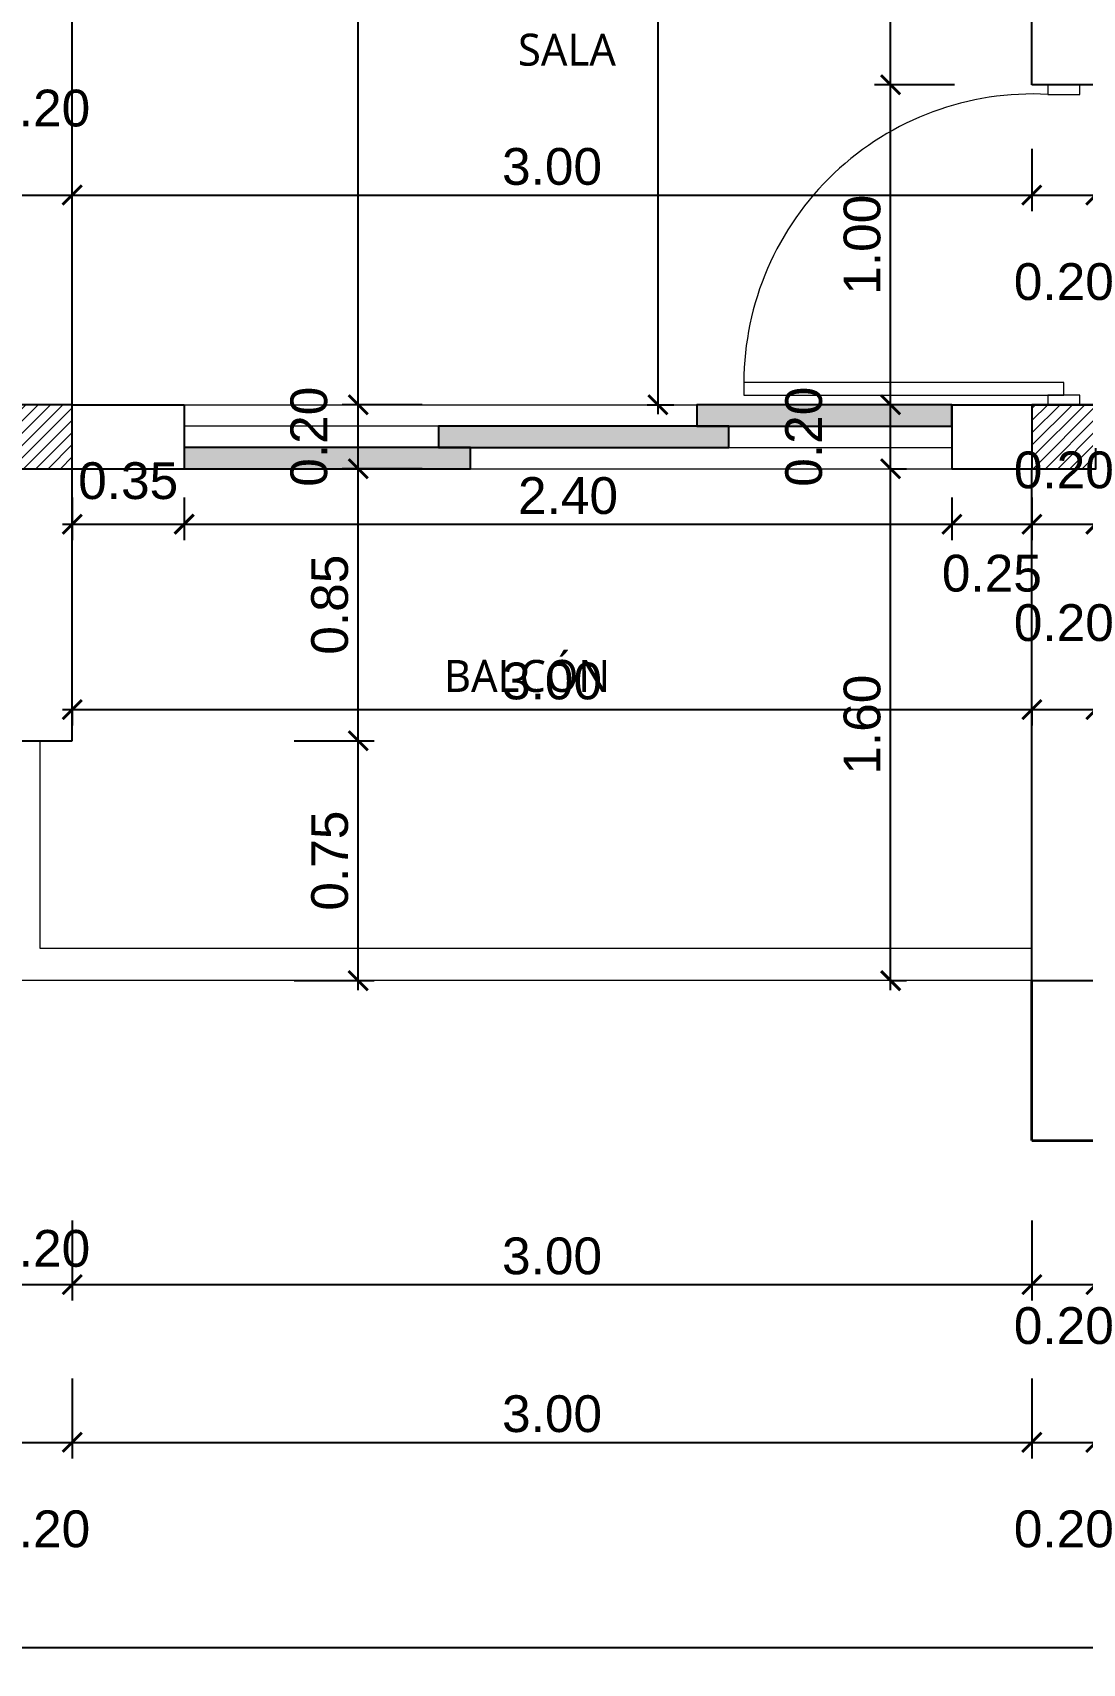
# Model space of a CAD drawing. Header units: feet. Extents: x -417 to 46, y -646 to -218.
# Drawn here: x -101.64 to -98.36, y -313.09 to -307.99 of the extents above; entities that cross this region are included whole.
import ezdxf

# ---------------------------------------------------------------- set-up
doc = ezdxf.new("R2010")
doc.units = ezdxf.units.FT
doc.header["$MEASUREMENT"] = 0
for name, color, linetype, lineweight in [('A-GENM', 8, 'Continuous', 9), ('A-WALL', 4, 'Continuous', 25), ('DIM-COTAS', 1, 'Continuous', 5), ('MB', 2, 'Continuous', 20), ('Piso', 8, 'Continuous', 9), ('puertas', 8, 'Continuous', 9), ('TXT', 2, 'Continuous', 9)]:
    doc.layers.add(name, color=color, linetype=linetype, lineweight=lineweight)
for name, color, linetype in [('columna', 9, 'Continuous'), ('DIM', 10, 'Continuous'), ('PERT-VENT', 2, 'Continuous')]:
    doc.layers.add(name, color=color, linetype=linetype)
doc.styles.add('ads', font='trebuc.ttf', dxfattribs={"height": 0.14})
doc.styles.get("Standard").update_dxf_attribs({"font": 'arial.ttf', "height": 0.115})
doc.dimstyles.new('KEILY', dxfattribs={"dimtxt": 0.115, "dimasz": 0.06, "dimexe": 0.05, "dimexo": 0.2, "dimgap": 0.03, "dimtad": 1, "dimzin": 1, "dimdsep": 46, "dimtxsty": 'Standard', "dimblk": 'ARCHTICK', "dimcen": 2.5, "dimdle": 0.03, "dimclrd": 256, "dimclre": 256, "dimclrt": 7, "dimadec": 0, "dimazin": 0, "dimtfac": 1, "dimtmove": 2, "dimatfit": 3, "dimfxl": 0.2, "dimfxlon": 1, "dimtolj": 1, "dimtzin": 1, "dimarcsym": 0})

# ---------------------------------------------------------------- blocks, each defined once
blk = doc.blocks.new('A$C4D292AF4')
at = {"layer": 'puertas'}
for points in [[(0.03, 0.05), (0.07, 0.05), (0.07, 1.05), (0.03, 1.05)], [(0, 0), (0.03, 0), (0.03, 0.1), (0, 0.1)], [(0.97, 0), (1, 0), (1, 0.1), (0.97, 0.1)]]:
    blk.add_lwpolyline(points, close=True, dxfattribs=at)
blk.add_arc((0.0677, 0.1465), 0.9035, 357.0481, 89.8556, dxfattribs=at)
blk = doc.blocks.new('A$C6DF15AF1')
for points in [[(1.6027, 0.1333), (2.4, 0.1333), (2.4, 0.2), (1.6027, 0.2)], [(0.7955, 0.0667), (1.7027, 0.0667), (1.7027, 0.1333), (0.7955, 0.1333)], [(0, 0), (0.8955, 0), (0.8955, 0.0667), (0, 0.0667)]]:
    blk.add_hatch(color=256).paths.add_polyline_path(points)
at = {"layer": 'PERT-VENT', "extrusion": (-6.28888e-16, -1.94037e-15, -1)}
for points in [[(-1.6027, 0.1333), (-2.4, 0.1333), (-2.4, 0.2), (-1.6027, 0.2)], [(-0.7955, 0.0667), (-1.7027, 0.0667), (-1.7027, 0.1333), (-0.7955, 0.1333)], [(0, 0), (-0.8955, 0), (-0.8955, 0.0667), (0, 0.0667)]]:
    blk.add_lwpolyline(points, close=True, dxfattribs=at)
at = {"layer": 'Piso'}
for p, q in [((0, 0.2), (2.4, 0.2)), ((0, 0), (2.4, 0))]:
    blk.add_line(p, q, dxfattribs=at)
at = {"layer": 'Piso', "extrusion": (-6.28888e-16, -1.94037e-15, -1)}
for p, q in [((0.7955, 0.1333), (0, 0.1333)), ((1.7027, 0.0667), (2.4, 0.0667))]:
    blk.add_line(p, q, dxfattribs=at)
blk = doc.blocks.new('_ArchTick')
at = {"layer": 'DIM-COTAS', "color": 0, "const_width": 0.15}
blk.add_lwpolyline([(-0.5, -0.5), (0.5, 0.5)], dxfattribs=at)
blk = doc.blocks.new('*D513')
at = {"layer": 'Defpoints', "color": 0, "transparency": 16777216}
for p in [(-101.9024, -310.957), (-106.2629, -311.457), (-98.7024, -311.457)]:
    blk.add_point(p, dxfattribs=at)
at = {"layer": 'DIM', "lineweight": -2, "transparency": 16777216}
for p, q in [((-106.0629, -310.957), (-106.3129, -310.957)), ((-106.2629, -310.927), (-106.2629, -311.487)), ((-106.0629, -311.457), (-106.3129, -311.457))]:
    blk.add_line(p, q, dxfattribs=at)
at = {"layer": 'DIM', "lineweight": -2, "transparency": 16777216, "xscale": 0.06, "yscale": 0.06, "zscale": 0.06}
for p, rotation in [((-106.2629, -310.957), 90), ((-106.2629, -311.457), 270)]:
    blk.add_blockref('_ArchTick', p, dxfattribs=dict(at, rotation=rotation))
at = {"layer": 'DIM', "color": 7, "transparency": 16777216, "insert": (-106.3516, -311.207), "char_height": 0.115, "attachment_point": 5, "rotation": 90}
blk.add_mtext('\\A1;0.50', dxfattribs=at)
blk = doc.blocks.new('*D656')
at = {"layer": 'Defpoints', "color": 0, "transparency": 16777216}
for p in [(-101.7143, -310.007), (-101.5143, -310.207), (-101.5143, -311.9069)]:
    blk.add_point(p, dxfattribs=at)
at = {"layer": 'DIM', "lineweight": -2, "transparency": 16777216}
for p, q in [((-101.7143, -311.7069), (-101.7143, -311.9569)), ((-101.5143, -311.7069), (-101.5143, -311.9569)), ((-101.7443, -311.9069), (-101.4843, -311.9069))]:
    blk.add_line(p, q, dxfattribs=at)
at = {"layer": 'DIM', "lineweight": -2, "transparency": 16777216, "xscale": 0.06, "yscale": 0.06, "zscale": 0.06, "rotation": 180}
blk.add_blockref('_ArchTick', (-101.7143, -311.9069), dxfattribs=at)
at = {"layer": 'DIM', "lineweight": -2, "transparency": 16777216, "xscale": 0.06, "yscale": 0.06, "zscale": 0.06}
blk.add_blockref('_ArchTick', (-101.5143, -311.9069), dxfattribs=at)
at = {"layer": 'DIM', "color": 7, "transparency": 16777216, "insert": (-101.6143, -311.7947), "char_height": 0.115, "attachment_point": 5}
blk.add_mtext('\\A1;0.20', dxfattribs=at)
blk = doc.blocks.new('*D657')
at = {"layer": 'Defpoints', "color": 0, "transparency": 16777216}
for p in [(-101.5143, -310.207), (-98.5143, -310.957), (-98.5143, -311.9069)]:
    blk.add_point(p, dxfattribs=at)
at = {"layer": 'DIM', "lineweight": -2, "transparency": 16777216}
for p, q in [((-101.5143, -311.7069), (-101.5143, -311.9569)), ((-98.5143, -311.7069), (-98.5143, -311.9569)), ((-101.5443, -311.9069), (-98.4843, -311.9069))]:
    blk.add_line(p, q, dxfattribs=at)
at = {"layer": 'DIM', "lineweight": -2, "transparency": 16777216, "xscale": 0.06, "yscale": 0.06, "zscale": 0.06, "rotation": 180}
blk.add_blockref('_ArchTick', (-101.5143, -311.9069), dxfattribs=at)
at = {"layer": 'DIM', "lineweight": -2, "transparency": 16777216, "xscale": 0.06, "yscale": 0.06, "zscale": 0.06}
blk.add_blockref('_ArchTick', (-98.5143, -311.9069), dxfattribs=at)
at = {"layer": 'DIM', "color": 7, "transparency": 16777216, "insert": (-100.0143, -311.8181), "char_height": 0.115, "attachment_point": 5}
blk.add_mtext('\\A1;3.00', dxfattribs=at)
blk = doc.blocks.new('*D658')
at = {"layer": 'Defpoints', "color": 0, "transparency": 16777216}
for p in [(-98.3143, -310.757), (-98.5143, -310.957), (-98.3143, -311.9069)]:
    blk.add_point(p, dxfattribs=at)
at = {"layer": 'DIM', "lineweight": -2, "transparency": 16777216}
for p, q in [((-98.5143, -311.7069), (-98.5143, -311.9569)), ((-98.3143, -311.7069), (-98.3143, -311.9569)), ((-98.5443, -311.9069), (-98.2843, -311.9069))]:
    blk.add_line(p, q, dxfattribs=at)
at = {"layer": 'DIM', "lineweight": -2, "transparency": 16777216, "xscale": 0.06, "yscale": 0.06, "zscale": 0.06, "rotation": 180}
blk.add_blockref('_ArchTick', (-98.5143, -311.9069), dxfattribs=at)
at = {"layer": 'DIM', "lineweight": -2, "transparency": 16777216, "xscale": 0.06, "yscale": 0.06, "zscale": 0.06}
blk.add_blockref('_ArchTick', (-98.3143, -311.9069), dxfattribs=at)
at = {"layer": 'DIM', "color": 7, "transparency": 16777216, "insert": (-98.4143, -312.0359), "char_height": 0.115, "attachment_point": 5}
blk.add_mtext('\\A1;0.20', dxfattribs=at)
blk = doc.blocks.new('*D464')
at = {"layer": 'Defpoints', "color": 0, "transparency": 16777216}
for p in [(-101.7143, -310.007), (-101.5143, -310.207), (-101.5143, -312.4001)]:
    blk.add_point(p, dxfattribs=at)
at = {"layer": 'DIM', "lineweight": -2, "transparency": 16777216}
for p, q in [((-101.7143, -312.2001), (-101.7143, -312.4501)), ((-101.5143, -312.2001), (-101.5143, -312.4501)), ((-101.7443, -312.4001), (-101.4843, -312.4001))]:
    blk.add_line(p, q, dxfattribs=at)
at = {"layer": 'DIM', "lineweight": -2, "transparency": 16777216, "xscale": 0.06, "yscale": 0.06, "zscale": 0.06, "rotation": 180}
blk.add_blockref('_ArchTick', (-101.7143, -312.4001), dxfattribs=at)
at = {"layer": 'DIM', "lineweight": -2, "transparency": 16777216, "xscale": 0.06, "yscale": 0.06, "zscale": 0.06}
blk.add_blockref('_ArchTick', (-101.5143, -312.4001), dxfattribs=at)
at = {"layer": 'DIM', "color": 7, "transparency": 16777216, "insert": (-101.6143, -312.6712), "char_height": 0.115, "attachment_point": 5}
blk.add_mtext('\\A1;0.20', dxfattribs=at)
blk = doc.blocks.new('*D629')
at = {"layer": 'Defpoints', "color": 0, "transparency": 16777216}
for p in [(-101.5143, -310.207), (-98.5143, -310.957), (-98.5143, -312.4001)]:
    blk.add_point(p, dxfattribs=at)
at = {"layer": 'DIM', "lineweight": -2, "transparency": 16777216}
for p, q in [((-101.5143, -312.2001), (-101.5143, -312.4501)), ((-98.5143, -312.2001), (-98.5143, -312.4501)), ((-101.5443, -312.4001), (-98.4843, -312.4001))]:
    blk.add_line(p, q, dxfattribs=at)
at = {"layer": 'DIM', "lineweight": -2, "transparency": 16777216, "xscale": 0.06, "yscale": 0.06, "zscale": 0.06, "rotation": 180}
blk.add_blockref('_ArchTick', (-101.5143, -312.4001), dxfattribs=at)
at = {"layer": 'DIM', "lineweight": -2, "transparency": 16777216, "xscale": 0.06, "yscale": 0.06, "zscale": 0.06}
blk.add_blockref('_ArchTick', (-98.5143, -312.4001), dxfattribs=at)
at = {"layer": 'DIM', "color": 7, "transparency": 16777216, "insert": (-100.0143, -312.3113), "char_height": 0.115, "attachment_point": 5}
blk.add_mtext('\\A1;3.00', dxfattribs=at)
blk = doc.blocks.new('*D630')
at = {"layer": 'Defpoints', "color": 0, "transparency": 16777216}
for p in [(-98.3143, -310.757), (-98.5143, -310.957), (-98.3143, -312.4001)]:
    blk.add_point(p, dxfattribs=at)
at = {"layer": 'DIM', "lineweight": -2, "transparency": 16777216}
for p, q in [((-98.5143, -312.2001), (-98.5143, -312.4501)), ((-98.3143, -312.2001), (-98.3143, -312.4501)), ((-98.5443, -312.4001), (-98.2843, -312.4001))]:
    blk.add_line(p, q, dxfattribs=at)
at = {"layer": 'DIM', "lineweight": -2, "transparency": 16777216, "xscale": 0.06, "yscale": 0.06, "zscale": 0.06, "rotation": 180}
blk.add_blockref('_ArchTick', (-98.5143, -312.4001), dxfattribs=at)
at = {"layer": 'DIM', "lineweight": -2, "transparency": 16777216, "xscale": 0.06, "yscale": 0.06, "zscale": 0.06}
blk.add_blockref('_ArchTick', (-98.3143, -312.4001), dxfattribs=at)
at = {"layer": 'DIM', "color": 7, "transparency": 16777216, "insert": (-98.4143, -312.6712), "char_height": 0.115, "attachment_point": 5}
blk.add_mtext('\\A1;0.20', dxfattribs=at)
blk = doc.blocks.new('*D469')
at = {"layer": 'Defpoints', "color": 0, "transparency": 16777216}
for p in [(-105.5643, -312.4501), (-88.4643, -312.4501), (-88.4643, -313.041)]:
    blk.add_point(p, dxfattribs=at)
at = {"layer": 'DIM', "lineweight": -2, "transparency": 16777216}
for p, q in [((-105.5643, -312.841), (-105.5643, -313.091)), ((-88.4643, -312.841), (-88.4643, -313.091)), ((-105.5943, -313.041), (-88.4343, -313.041))]:
    blk.add_line(p, q, dxfattribs=at)
at = {"layer": 'DIM', "lineweight": -2, "transparency": 16777216, "xscale": 0.06, "yscale": 0.06, "zscale": 0.06, "rotation": 180}
blk.add_blockref('_ArchTick', (-105.5643, -313.041), dxfattribs=at)
at = {"layer": 'DIM', "lineweight": -2, "transparency": 16777216, "xscale": 0.06, "yscale": 0.06, "zscale": 0.06}
blk.add_blockref('_ArchTick', (-88.4643, -313.041), dxfattribs=at)
at = {"layer": 'DIM', "color": 7, "transparency": 16777216, "insert": (-97.0143, -312.9522), "char_height": 0.115, "attachment_point": 5}
blk.add_mtext('\\A1;17.10', dxfattribs=at)
blk = doc.blocks.new('*D714')
at = {"layer": 'Defpoints', "color": 0, "transparency": 16777216}
for p in [(-101.7143, -308.0564), (-101.5143, -308.5017), (-101.5143, -308.5017)]:
    blk.add_point(p, dxfattribs=at)
at = {"layer": 'DIM', "lineweight": -2, "transparency": 16777216}
for p, q in [((-101.7143, -308.3017), (-101.7143, -308.5517)), ((-101.5143, -308.5017), (-101.5143, -308.4517)), ((-101.7443, -308.5017), (-101.4843, -308.5017))]:
    blk.add_line(p, q, dxfattribs=at)
at = {"layer": 'DIM', "lineweight": -2, "transparency": 16777216, "xscale": 0.06, "yscale": 0.06, "zscale": 0.06, "rotation": 180}
blk.add_blockref('_ArchTick', (-101.7143, -308.5017), dxfattribs=at)
at = {"layer": 'DIM', "lineweight": -2, "transparency": 16777216, "xscale": 0.06, "yscale": 0.06, "zscale": 0.06}
blk.add_blockref('_ArchTick', (-101.5143, -308.5017), dxfattribs=at)
at = {"layer": 'DIM', "color": 7, "transparency": 16777216, "insert": (-101.6143, -308.2306), "char_height": 0.115, "attachment_point": 5}
blk.add_mtext('\\A1;0.20', dxfattribs=at)
blk = doc.blocks.new('*D715')
at = {"layer": 'Defpoints', "color": 0, "transparency": 16777216}
for p in [(-98.5143, -308.157), (-101.5143, -308.5017), (-98.5143, -308.5017)]:
    blk.add_point(p, dxfattribs=at)
at = {"layer": 'DIM', "lineweight": -2, "transparency": 16777216}
for p, q in [((-98.5143, -308.357), (-98.5143, -308.5517)), ((-101.5143, -308.5017), (-101.5143, -308.4517)), ((-101.5443, -308.5017), (-98.4843, -308.5017))]:
    blk.add_line(p, q, dxfattribs=at)
at = {"layer": 'DIM', "lineweight": -2, "transparency": 16777216, "xscale": 0.06, "yscale": 0.06, "zscale": 0.06, "rotation": 180}
blk.add_blockref('_ArchTick', (-101.5143, -308.5017), dxfattribs=at)
at = {"layer": 'DIM', "lineweight": -2, "transparency": 16777216, "xscale": 0.06, "yscale": 0.06, "zscale": 0.06}
blk.add_blockref('_ArchTick', (-98.5143, -308.5017), dxfattribs=at)
at = {"layer": 'DIM', "color": 7, "transparency": 16777216, "insert": (-100.0143, -308.413), "char_height": 0.115, "attachment_point": 5}
blk.add_mtext('\\A1;3.00', dxfattribs=at)
blk = doc.blocks.new('*D716')
at = {"layer": 'Defpoints', "color": 0, "transparency": 16777216}
for p in [(-98.5143, -308.157), (-98.3143, -308.157), (-98.3143, -308.5017)]:
    blk.add_point(p, dxfattribs=at)
at = {"layer": 'DIM', "lineweight": -2, "transparency": 16777216}
for p, q in [((-98.5143, -308.357), (-98.5143, -308.5517)), ((-98.3143, -308.357), (-98.3143, -308.5517)), ((-98.5443, -308.5017), (-98.2843, -308.5017))]:
    blk.add_line(p, q, dxfattribs=at)
at = {"layer": 'DIM', "lineweight": -2, "transparency": 16777216, "xscale": 0.06, "yscale": 0.06, "zscale": 0.06, "rotation": 180}
blk.add_blockref('_ArchTick', (-98.5143, -308.5017), dxfattribs=at)
at = {"layer": 'DIM', "lineweight": -2, "transparency": 16777216, "xscale": 0.06, "yscale": 0.06, "zscale": 0.06}
blk.add_blockref('_ArchTick', (-98.3143, -308.5017), dxfattribs=at)
at = {"layer": 'DIM', "color": 7, "transparency": 16777216, "insert": (-98.4143, -308.7729), "char_height": 0.115, "attachment_point": 5}
blk.add_mtext('\\A1;0.20', dxfattribs=at)
blk = doc.blocks.new('*D527')
at = {"layer": 'Defpoints', "color": 0, "transparency": 16777216}
for p in [(-101.5143, -309.2473), (-101.1643, -309.2473), (-101.1643, -309.5304)]:
    blk.add_point(p, dxfattribs=at)
at = {"layer": 'DIM', "lineweight": -2, "transparency": 16777216}
for p, q in [((-101.5143, -309.4473), (-101.5143, -309.5804)), ((-101.1643, -309.4473), (-101.1643, -309.5804)), ((-101.5443, -309.5304), (-101.1343, -309.5304))]:
    blk.add_line(p, q, dxfattribs=at)
at = {"layer": 'DIM', "lineweight": -2, "transparency": 16777216, "xscale": 0.06, "yscale": 0.06, "zscale": 0.06, "rotation": 180}
blk.add_blockref('_ArchTick', (-101.5143, -309.5304), dxfattribs=at)
at = {"layer": 'DIM', "lineweight": -2, "transparency": 16777216, "xscale": 0.06, "yscale": 0.06, "zscale": 0.06}
blk.add_blockref('_ArchTick', (-101.1643, -309.5304), dxfattribs=at)
at = {"layer": 'DIM', "color": 7, "transparency": 16777216, "insert": (-101.3393, -309.3951), "char_height": 0.115, "attachment_point": 5}
blk.add_mtext('\\A1;0.35', dxfattribs=at)
blk = doc.blocks.new('*D528')
at = {"layer": 'Defpoints', "color": 0, "transparency": 16777216}
for p in [(-101.1643, -309.2473), (-98.7643, -309.2473), (-98.7643, -309.5304)]:
    blk.add_point(p, dxfattribs=at)
at = {"layer": 'DIM', "lineweight": -2, "transparency": 16777216}
for p, q in [((-101.1643, -309.4473), (-101.1643, -309.5804)), ((-98.7643, -309.4473), (-98.7643, -309.5804)), ((-101.1943, -309.5304), (-98.7343, -309.5304))]:
    blk.add_line(p, q, dxfattribs=at)
at = {"layer": 'DIM', "lineweight": -2, "transparency": 16777216, "xscale": 0.06, "yscale": 0.06, "zscale": 0.06, "rotation": 180}
blk.add_blockref('_ArchTick', (-101.1643, -309.5304), dxfattribs=at)
at = {"layer": 'DIM', "lineweight": -2, "transparency": 16777216, "xscale": 0.06, "yscale": 0.06, "zscale": 0.06}
blk.add_blockref('_ArchTick', (-98.7643, -309.5304), dxfattribs=at)
at = {"layer": 'DIM', "color": 7, "transparency": 16777216, "insert": (-99.9643, -309.4417), "char_height": 0.115, "attachment_point": 5}
blk.add_mtext('\\A1;2.40', dxfattribs=at)
blk = doc.blocks.new('*D529')
at = {"layer": 'Defpoints', "color": 0, "transparency": 16777216}
for p in [(-98.7643, -309.2473), (-98.5143, -309.2473), (-98.5143, -309.5304)]:
    blk.add_point(p, dxfattribs=at)
at = {"layer": 'DIM', "lineweight": -2, "transparency": 16777216}
for p, q in [((-98.7643, -309.4473), (-98.7643, -309.5804)), ((-98.5143, -309.4473), (-98.5143, -309.5804)), ((-98.7943, -309.5304), (-98.4843, -309.5304))]:
    blk.add_line(p, q, dxfattribs=at)
at = {"layer": 'DIM', "lineweight": -2, "transparency": 16777216, "xscale": 0.06, "yscale": 0.06, "zscale": 0.06, "rotation": 180}
blk.add_blockref('_ArchTick', (-98.7643, -309.5304), dxfattribs=at)
at = {"layer": 'DIM', "lineweight": -2, "transparency": 16777216, "xscale": 0.06, "yscale": 0.06, "zscale": 0.06}
blk.add_blockref('_ArchTick', (-98.5143, -309.5304), dxfattribs=at)
at = {"layer": 'DIM', "color": 7, "transparency": 16777216, "insert": (-98.6393, -309.6843), "char_height": 0.115, "attachment_point": 5}
blk.add_mtext('\\A1;0.25', dxfattribs=at)
blk = doc.blocks.new('*D530')
at = {"layer": 'Defpoints', "color": 0, "transparency": 16777216}
for p in [(-98.5143, -309.2473), (-98.3143, -309.5304), (-98.3143, -309.9031)]:
    blk.add_point(p, dxfattribs=at)
at = {"layer": 'DIM', "lineweight": -2, "transparency": 16777216}
for p, q in [((-98.5143, -309.4473), (-98.5143, -309.5804)), ((-98.3143, -309.7031), (-98.3143, -309.4804)), ((-98.5443, -309.5304), (-98.2843, -309.5304))]:
    blk.add_line(p, q, dxfattribs=at)
at = {"layer": 'DIM', "lineweight": -2, "transparency": 16777216, "xscale": 0.06, "yscale": 0.06, "zscale": 0.06, "rotation": 180}
blk.add_blockref('_ArchTick', (-98.5143, -309.5304), dxfattribs=at)
at = {"layer": 'DIM', "lineweight": -2, "transparency": 16777216, "xscale": 0.06, "yscale": 0.06, "zscale": 0.06}
blk.add_blockref('_ArchTick', (-98.3143, -309.5304), dxfattribs=at)
at = {"layer": 'DIM', "color": 7, "transparency": 16777216, "insert": (-98.4143, -309.3614), "char_height": 0.115, "attachment_point": 5}
blk.add_mtext('\\A1;0.20', dxfattribs=at)
blk = doc.blocks.new('*D734')
at = {"layer": 'Defpoints', "color": 0, "transparency": 16777216}
for p in [(-101.5143, -310.0937), (-98.5143, -310.0937), (-98.5143, -310.1099)]:
    blk.add_point(p, dxfattribs=at)
at = {"layer": 'DIM', "lineweight": -2, "transparency": 16777216}
for p, q in [((-101.5443, -310.1099), (-98.4843, -310.1099)), ((-101.5143, -310.1099), (-101.5143, -310.1599)), ((-98.5143, -310.1099), (-98.5143, -310.1599))]:
    blk.add_line(p, q, dxfattribs=at)
at = {"layer": 'DIM', "lineweight": -2, "transparency": 16777216, "xscale": 0.06, "yscale": 0.06, "zscale": 0.06, "rotation": 180}
blk.add_blockref('_ArchTick', (-101.5143, -310.1099), dxfattribs=at)
at = {"layer": 'DIM', "lineweight": -2, "transparency": 16777216, "xscale": 0.06, "yscale": 0.06, "zscale": 0.06}
blk.add_blockref('_ArchTick', (-98.5143, -310.1099), dxfattribs=at)
at = {"layer": 'DIM', "color": 7, "transparency": 16777216, "insert": (-100.0143, -310.0212), "char_height": 0.115, "attachment_point": 5}
blk.add_mtext('\\A1;3.00', dxfattribs=at)
blk = doc.blocks.new('*D735')
at = {"layer": 'Defpoints', "color": 0, "transparency": 16777216}
for p in [(-98.5143, -310.0937), (-98.3143, -310.1099), (-98.3143, -310.435)]:
    blk.add_point(p, dxfattribs=at)
at = {"layer": 'DIM', "lineweight": -2, "transparency": 16777216}
for p, q in [((-98.3143, -310.235), (-98.3143, -310.0599)), ((-98.5443, -310.1099), (-98.2843, -310.1099)), ((-98.5143, -310.1099), (-98.5143, -310.1599))]:
    blk.add_line(p, q, dxfattribs=at)
at = {"layer": 'DIM', "lineweight": -2, "transparency": 16777216, "xscale": 0.06, "yscale": 0.06, "zscale": 0.06, "rotation": 180}
blk.add_blockref('_ArchTick', (-98.5143, -310.1099), dxfattribs=at)
at = {"layer": 'DIM', "lineweight": -2, "transparency": 16777216, "xscale": 0.06, "yscale": 0.06, "zscale": 0.06}
blk.add_blockref('_ArchTick', (-98.3143, -310.1099), dxfattribs=at)
at = {"layer": 'DIM', "color": 7, "transparency": 16777216, "insert": (-98.4143, -309.8388), "char_height": 0.115, "attachment_point": 5}
blk.add_mtext('\\A1;0.20', dxfattribs=at)
blk = doc.blocks.new('*D552')
at = {"layer": 'Defpoints', "color": 0, "transparency": 16777216}
for p in [(-101.1784, -310.207), (-100.6202, -310.207), (-101.1261, -310.957)]:
    blk.add_point(p, dxfattribs=at)
at = {"layer": 'DIM', "lineweight": -2, "transparency": 16777216}
for p, q in [((-100.6202, -310.987), (-100.6202, -310.177)), ((-100.8202, -310.207), (-100.5702, -310.207)), ((-100.8202, -310.957), (-100.5702, -310.957))]:
    blk.add_line(p, q, dxfattribs=at)
at = {"layer": 'DIM', "lineweight": -2, "transparency": 16777216, "xscale": 0.06, "yscale": 0.06, "zscale": 0.06}
for p, rotation in [((-100.6202, -310.207), 90), ((-100.6202, -310.957), 270)]:
    blk.add_blockref('_ArchTick', p, dxfattribs=dict(at, rotation=rotation))
at = {"layer": 'DIM', "color": 7, "transparency": 16777216, "insert": (-100.7089, -310.582), "char_height": 0.115, "attachment_point": 5, "rotation": 90}
blk.add_mtext('\\A1;0.75', dxfattribs=at)
blk = doc.blocks.new('*D553')
at = {"layer": 'Defpoints', "color": 0, "transparency": 16777216}
for p in [(-100.6202, -309.357), (-99.9014, -309.357), (-101.1784, -310.207)]:
    blk.add_point(p, dxfattribs=at)
at = {"layer": 'DIM', "lineweight": -2, "transparency": 16777216}
for p, q in [((-100.6202, -310.237), (-100.6202, -309.327)), ((-100.4202, -309.357), (-100.6702, -309.357)), ((-100.8202, -310.207), (-100.5702, -310.207))]:
    blk.add_line(p, q, dxfattribs=at)
at = {"layer": 'DIM', "lineweight": -2, "transparency": 16777216, "xscale": 0.06, "yscale": 0.06, "zscale": 0.06}
for p, rotation in [((-100.6202, -309.357), 90), ((-100.6202, -310.207), 270)]:
    blk.add_blockref('_ArchTick', p, dxfattribs=dict(at, rotation=rotation))
at = {"layer": 'DIM', "color": 7, "transparency": 16777216, "insert": (-100.7089, -309.782), "char_height": 0.115, "attachment_point": 5, "rotation": 90}
blk.add_mtext('\\A1;0.85', dxfattribs=at)
blk = doc.blocks.new('*D554')
at = {"layer": 'Defpoints', "color": 0, "transparency": 16777216}
for p in [(-100.6202, -309.157), (-99.9915, -309.157), (-99.9014, -309.357)]:
    blk.add_point(p, dxfattribs=at)
at = {"layer": 'DIM', "lineweight": -2, "transparency": 16777216}
for p, q in [((-100.6202, -309.387), (-100.6202, -309.127)), ((-100.4202, -309.157), (-100.6702, -309.157)), ((-100.4202, -309.357), (-100.6702, -309.357))]:
    blk.add_line(p, q, dxfattribs=at)
at = {"layer": 'DIM', "lineweight": -2, "transparency": 16777216, "xscale": 0.06, "yscale": 0.06, "zscale": 0.06}
for p, rotation in [((-100.6202, -309.157), 90), ((-100.6202, -309.357), 270)]:
    blk.add_blockref('_ArchTick', p, dxfattribs=dict(at, rotation=rotation))
at = {"layer": 'DIM', "color": 7, "transparency": 16777216, "insert": (-100.7739, -309.257), "char_height": 0.115, "attachment_point": 5, "rotation": 90}
blk.add_mtext('\\A1;0.20', dxfattribs=at)
blk = doc.blocks.new('*D555')
at = {"layer": 'Defpoints', "color": 0, "transparency": 16777216}
for p in [(-101.1784, -305.007), (-100.6202, -305.007), (-99.9915, -309.157)]:
    blk.add_point(p, dxfattribs=at)
at = {"layer": 'DIM', "lineweight": -2, "transparency": 16777216}
for p, q in [((-100.6202, -309.187), (-100.6202, -304.977)), ((-100.8202, -305.007), (-100.5702, -305.007)), ((-100.4202, -309.157), (-100.6702, -309.157))]:
    blk.add_line(p, q, dxfattribs=at)
at = {"layer": 'DIM', "lineweight": -2, "transparency": 16777216, "xscale": 0.06, "yscale": 0.06, "zscale": 0.06}
for p, rotation in [((-100.6202, -305.007), 90), ((-100.6202, -309.157), 270)]:
    blk.add_blockref('_ArchTick', p, dxfattribs=dict(at, rotation=rotation))
at = {"layer": 'DIM', "color": 7, "transparency": 16777216, "insert": (-100.7089, -307.082), "char_height": 0.115, "attachment_point": 5, "rotation": 90}
blk.add_mtext('\\A1;4.15', dxfattribs=at)
blk = doc.blocks.new('*D753')
at = {"layer": 'Defpoints', "color": 0, "transparency": 16777216}
for p in [(-99.0297, -309.357), (-98.9558, -309.357), (-99.0297, -310.957)]:
    blk.add_point(p, dxfattribs=at)
at = {"layer": 'DIM', "lineweight": -2, "transparency": 16777216}
for p, q in [((-98.9558, -310.987), (-98.9558, -309.327)), ((-98.9558, -309.357), (-98.9058, -309.357)), ((-98.9558, -310.957), (-98.9058, -310.957))]:
    blk.add_line(p, q, dxfattribs=at)
at = {"layer": 'DIM', "lineweight": -2, "transparency": 16777216, "xscale": 0.06, "yscale": 0.06, "zscale": 0.06}
for p, rotation in [((-98.9558, -309.357), 90), ((-98.9558, -310.957), 270)]:
    blk.add_blockref('_ArchTick', p, dxfattribs=dict(at, rotation=rotation))
at = {"layer": 'DIM', "color": 7, "transparency": 16777216, "insert": (-99.0445, -310.157), "char_height": 0.115, "attachment_point": 5, "rotation": 90}
blk.add_mtext('\\A1;1.60', dxfattribs=at)
blk = doc.blocks.new('*D754')
at = {"layer": 'Defpoints', "color": 0, "transparency": 16777216}
for p in [(-98.9558, -309.157), (-98.7643, -309.157), (-99.0297, -309.357)]:
    blk.add_point(p, dxfattribs=at)
at = {"layer": 'DIM', "lineweight": -2, "transparency": 16777216}
for p, q in [((-98.9558, -309.387), (-98.9558, -309.127)), ((-98.9558, -309.157), (-99.0058, -309.157)), ((-98.9558, -309.357), (-98.9058, -309.357))]:
    blk.add_line(p, q, dxfattribs=at)
at = {"layer": 'DIM', "lineweight": -2, "transparency": 16777216, "xscale": 0.06, "yscale": 0.06, "zscale": 0.06}
for p, rotation in [((-98.9558, -309.157), 90), ((-98.9558, -309.357), 270)]:
    blk.add_blockref('_ArchTick', p, dxfattribs=dict(at, rotation=rotation))
at = {"layer": 'DIM', "color": 7, "transparency": 16777216, "insert": (-99.227, -309.257), "char_height": 0.115, "attachment_point": 5, "rotation": 90}
blk.add_mtext('\\A1;0.20', dxfattribs=at)
blk = doc.blocks.new('*D755')
at = {"layer": 'Defpoints', "color": 0, "transparency": 16777216}
for p in [(-98.9558, -308.157), (-98.5143, -308.157), (-98.7643, -309.157)]:
    blk.add_point(p, dxfattribs=at)
at = {"layer": 'DIM', "lineweight": -2, "transparency": 16777216}
for p, q in [((-98.7558, -308.157), (-99.0058, -308.157)), ((-98.9558, -309.187), (-98.9558, -308.127)), ((-98.9558, -309.157), (-99.0058, -309.157))]:
    blk.add_line(p, q, dxfattribs=at)
at = {"layer": 'DIM', "lineweight": -2, "transparency": 16777216, "xscale": 0.06, "yscale": 0.06, "zscale": 0.06}
for p, rotation in [((-98.9558, -308.157), 90), ((-98.9558, -309.157), 270)]:
    blk.add_blockref('_ArchTick', p, dxfattribs=dict(at, rotation=rotation))
at = {"layer": 'DIM', "color": 7, "transparency": 16777216, "insert": (-99.0445, -308.657), "char_height": 0.115, "attachment_point": 5, "rotation": 90}
blk.add_mtext('\\A1;1.00', dxfattribs=at)
blk = doc.blocks.new('*D756')
at = {"layer": 'Defpoints', "color": 0, "transparency": 16777216}
for p in [(-98.9558, -303.407), (-98.6559, -303.407), (-98.5143, -308.157)]:
    blk.add_point(p, dxfattribs=at)
at = {"layer": 'DIM', "lineweight": -2, "transparency": 16777216}
for p, q in [((-98.8559, -303.407), (-99.0058, -303.407)), ((-98.9558, -308.187), (-98.9558, -303.377)), ((-98.7558, -308.157), (-99.0058, -308.157))]:
    blk.add_line(p, q, dxfattribs=at)
at = {"layer": 'DIM', "lineweight": -2, "transparency": 16777216, "xscale": 0.06, "yscale": 0.06, "zscale": 0.06}
for p, rotation in [((-98.9558, -303.407), 90), ((-98.9558, -308.157), 270)]:
    blk.add_blockref('_ArchTick', p, dxfattribs=dict(at, rotation=rotation))
at = {"layer": 'DIM', "color": 7, "transparency": 16777216, "insert": (-99.0443, -305.782), "char_height": 0.115, "attachment_point": 5, "rotation": 90}
blk.add_mtext('\\A1;4.75', dxfattribs=at)
blk = doc.blocks.new('*D572')
at = {"layer": 'Defpoints', "color": 0, "transparency": 16777216}
for p in [(-99.8143, -303.407), (-99.9166, -309.157), (-99.6832, -309.157)]:
    blk.add_point(p, dxfattribs=at)
at = {"layer": 'DIM', "lineweight": -2, "transparency": 16777216}
for p, q in [((-99.6832, -303.377), (-99.6832, -309.187)), ((-99.6832, -303.407), (-99.6332, -303.407)), ((-99.7166, -309.157), (-99.6332, -309.157))]:
    blk.add_line(p, q, dxfattribs=at)
at = {"layer": 'DIM', "lineweight": -2, "transparency": 16777216, "xscale": 0.06, "yscale": 0.06, "zscale": 0.06}
for p, rotation in [((-99.6832, -303.407), 90), ((-99.6832, -309.157), 270)]:
    blk.add_blockref('_ArchTick', p, dxfattribs=dict(at, rotation=rotation))
at = {"layer": 'DIM', "color": 7, "transparency": 16777216, "insert": (-99.7717, -306.282), "char_height": 0.115, "attachment_point": 5, "rotation": 90}
blk.add_mtext('\\A1;5.75', dxfattribs=at)
blk = doc.blocks.new('A$C012446DC')
at = {"layer": 'Piso'}
h = blk.add_hatch(dxfattribs=at)
h.set_pattern_fill('ANSI31', color=256, scale=0.008571, angle=180)
h.set_pattern_definition([(225, (206536.064322, 1154820.960068), (0.0192434059784, -0.0192434059784), [])])
h.paths.add_polyline_path([(0, 0), (0.2, 0), (0.2, 0.2), (0, 0.2)])
at = {"layer": 'columna'}
blk.add_lwpolyline([(0.2, 0.2), (0, 0.2), (0, 0), (0.2, 0)], close=True, dxfattribs=at)
blk = doc.blocks.new('A$C387E0859')
for p in [(0, 0), (3.2, 0)]:
    blk.add_blockref('A$C012446DC', p)

msp = doc.modelspace()

# ---------------------------------------------------------------- linework, layer by layer
at = {"layer": 'A-GENM'}
for p, q in [((-101.6143, -310.857), (-101.6143, -310.207)), ((-98.5143, -310.857), (-101.6143, -310.857)), ((-98.5143, -310.957), (-101.7143, -310.957))]:
    msp.add_line(p, q, dxfattribs=at)
at = {"layer": 'A-WALL'}
for p, q in [((-98.5143, -308.157), (-98.5143, -300.657)), ((-101.5143, -309.157), (-101.5143, -305.007)), ((-98.3143, -308.157), (-98.5143, -308.157)), ((-101.5143, -309.157), (-101.1643, -309.157)), ((-101.1643, -309.157), (-101.1643, -309.357)), ((-98.7643, -309.157), (-98.3143, -309.157)), ((-98.7643, -309.157), (-98.7643, -309.357)), ((-101.5143, -310.207), (-101.5143, -309.357)), ((-101.5143, -309.357), (-101.1643, -309.357)), ((-98.7643, -309.357), (-98.5143, -309.357)), ((-98.5143, -310.957), (-98.5143, -309.357)), ((-102.0143, -310.207), (-101.5143, -310.207)), ((-98.5143, -310.957), (-98.0143, -310.957))]:
    msp.add_line(p, q, dxfattribs=at)
at = {"layer": 'MB', "lineweight": 35, "extrusion": (-2.36783e-12, 8.94772e-16, -1)}
for q in [(-98.5143, -310.957), (-95.5143, -311.457)]:
    msp.add_line((-98.5143, -311.457), q, dxfattribs=at)

# ---------------------------------------------------------------- block references
for name, p in [('A$C387E0859', (-101.7143, -309.357)), ('A$C6DF15AF1', (-101.1643, -309.357))]:
    msp.add_blockref(name, p)
at = {"layer": 'puertas', "extrusion": (1.94037e-15, 6.28888e-16, -1), "xscale": -1.000288939019299, "yscale": 1.000288939019299, "zscale": 1.000288939019297, "rotation": 270}
msp.add_blockref('A$C4D292AF4', (98.3643, -309.1573), dxfattribs=at)

# ---------------------------------------------------------------- texts
at = {"layer": 'TXT', "char_height": 0.1, "width": 2.688, "attachment_point": 2, "style": 'ads'}
for s, insert in [('SALA', (-99.9676, -307.9973)), ('BALCÓN', (-100.0925, -309.9547))]:
    msp.add_mtext(s, dxfattribs=dict(at, insert=insert))

# ---------------------------------------------------------------- dimensions: what is measured, and where the dimension line sits
at = {"layer": 'DIM'}
for base, p1, p2, picture, middle in [((-99.6832, -309.157), (-99.8143, -303.407), (-99.9166, -309.157), '*D572', (-99.7717, -306.282)), ((-98.9558, -303.407), (-98.5143, -308.157), (-98.6559, -303.407), '*D756', (-99.0443, -305.782)), ((-100.6202, -305.007), (-99.9915, -309.157), (-101.1784, -305.007), '*D555', (-100.7089, -307.082)), ((-98.9558, -308.157), (-98.7643, -309.157), (-98.5143, -308.157), '*D755', (-99.0445, -308.657)), ((-100.6202, -309.157), (-99.9014, -309.357), (-99.9915, -309.157), '*D554', (-100.7739, -309.257)), ((-98.9558, -309.157), (-99.0297, -309.357), (-98.7643, -309.157), '*D754', (-99.227, -309.257)), ((-100.6202, -309.357), (-101.1784, -310.207), (-99.9014, -309.357), '*D553', (-100.7089, -309.782)), ((-98.9558, -309.357), (-99.0297, -310.957), (-99.0297, -309.357), '*D753', (-99.0445, -310.157)), ((-100.6202, -310.207), (-101.1261, -310.957), (-101.1784, -310.207), '*D552', (-100.7089, -310.582)), ((-106.2629, -311.457), (-101.9024, -310.957), (-98.7024, -311.457), '*D513', (-106.3516, -311.207))]:
    dim = msp.add_linear_dim(base=base, p1=p1, p2=p2, angle=90, dimstyle='KEILY', dxfattribs=at)
    dim.commit()
    dim.dimension.update_dxf_attribs({"geometry": picture, "text_midpoint": middle})
for base, p1, p2, picture, middle in [((-101.5143, -308.5017), (-101.7143, -308.0564), (-101.5143, -308.5017), '*D714', (-101.6143, -308.2306)), ((-98.5143, -308.5017), (-101.5143, -308.5017), (-98.5143, -308.157), '*D715', (-100.0143, -308.413)), ((-98.3143, -308.5017), (-98.5143, -308.157), (-98.3143, -308.157), '*D716', (-98.4143, -308.7729)), ((-98.7643, -309.5304), (-101.1643, -309.2473), (-98.7643, -309.2473), '*D528', (-99.9643, -309.4417)), ((-98.3143, -310.1099), (-98.5143, -310.0937), (-98.3143, -310.435), '*D735', (-98.4143, -309.8388)), ((-98.5143, -310.1099), (-101.5143, -310.0937), (-98.5143, -310.0937), '*D734', (-100.0143, -310.0212)), ((-101.5143, -312.4001), (-101.7143, -310.007), (-101.5143, -310.207), '*D464', (-101.6143, -312.6712)), ((-98.5143, -311.9069), (-101.5143, -310.207), (-98.5143, -310.957), '*D657', (-100.0143, -311.8181)), ((-98.5143, -312.4001), (-101.5143, -310.207), (-98.5143, -310.957), '*D629', (-100.0143, -312.3113)), ((-98.3143, -312.4001), (-98.5143, -310.957), (-98.3143, -310.757), '*D630', (-98.4143, -312.6712)), ((-88.4643, -313.041), (-105.5643, -312.4501), (-88.4643, -312.4501), '*D469', (-97.0143, -312.9522))]:
    dim = msp.add_linear_dim(base=base, p1=p1, p2=p2, dimstyle='KEILY', dxfattribs=at)
    dim.commit()
    dim.dimension.update_dxf_attribs({"geometry": picture, "text_midpoint": middle})
for base, p1, p2, picture, middle in [((-101.1643, -309.5304), (-101.5143, -309.2473), (-101.1643, -309.2473), '*D527', (-101.3393, -309.3951)), ((-98.5143, -309.5304), (-98.7643, -309.2473), (-98.5143, -309.2473), '*D529', (-98.6393, -309.6843)), ((-98.3143, -309.5304), (-98.5143, -309.2473), (-98.3143, -309.9031), '*D530', (-98.4143, -309.3614)), ((-101.5143, -311.9069), (-101.7143, -310.007), (-101.5143, -310.207), '*D656', (-101.6143, -311.7947)), ((-98.3143, -311.9069), (-98.5143, -310.957), (-98.3143, -310.757), '*D658', (-98.4143, -312.0359))]:
    dim = msp.add_linear_dim(base=base, p1=p1, p2=p2, dimstyle='KEILY', dxfattribs=at)
    dim.commit()
    dim.dimension.update_dxf_attribs({"geometry": picture, "text_midpoint": middle, "dimtype": 160})

doc.saveas('drawing.dxf')
